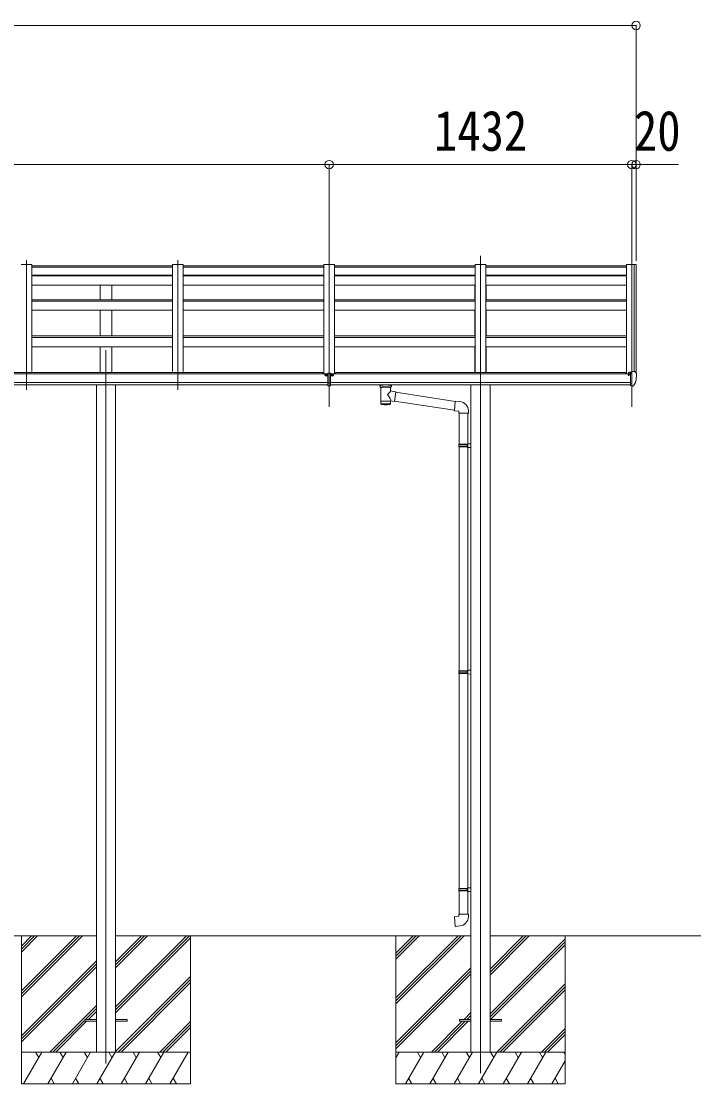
# Model space of a CAD drawing. Units: millimetres at full size, sheet at 1:40. Extents: x -11181 to 11305, y -7804 to 7716.
# Drawn here: x 4359 to 7540, y -4654 to 373 of the extents above; entities that cross this region are included whole.
import ezdxf
from ezdxf.enums import TextEntityAlignment as Align

# ---------------------------------------------------------------- set-up
doc = ezdxf.new("R2010")
doc.units = ezdxf.units.MM
doc.header["$LTSCALE"] = 40
doc.header["$PDMODE"] = 32
doc.header["$PDSIZE"] = 40
for name, color, linetype, lineweight in [('0-0_0', 7, 'Continuous', 9), ('0-1_本体', 4, 'Continuous', 9), ('0-2_部品', 7, 'Continuous', 9), ('0-8_PARTS2', 7, 'Continuous', 9), ('0-A_寸法', 6, 'Continuous', 9)]:
    doc.layers.add(name, color=color, linetype=linetype, lineweight=lineweight)
doc.styles.add('ＭＳ ゴシック', font='')
doc.styles.get('ＭＳ ゴシック').set_extended_font_data('MS Gothic')

msp = doc.modelspace()

# ---------------------------------------------------------------- linework, layer by layer
at = {"layer": '0-0_0'}
for p, q in [((1904.89, -3954.08), (4714.49, -3954.08)), ((4359.69, -4002.68), (4408.29, -3954.08)), ((4359.69, -4016.82), (4422.43, -3954.08)), ((4359.69, -4030.96), (4436.57, -3954.08)), ((4359.69, -4243.09), (4648.7, -3954.08)), ((4359.69, -4228.95), (4634.56, -3954.08)), ((4359.69, -4214.81), (4620.42, -3954.08)), ((4359.69, -3954.08), (4359.69, -4654.08)), ((4804.89, -4077.97), (4928.79, -3954.08)), ((4804.89, -4092.12), (4942.93, -3954.08)), ((4804.89, -4106.26), (4957.07, -3954.08)), ((4804.89, -4304.25), (5155.06, -3954.08)), ((4804.89, -4290.11), (5140.92, -3954.08)), ((4804.89, -3954.08), (6486.49, -3954.08)), ((4804.89, -4318.39), (5159.69, -3963.59)), ((5159.69, -3954.08), (5159.69, -4654.08)), ((4359.69, -4426.94), (4714.49, -4072.14)), ((4359.69, -4441.08), (4714.49, -4086.28)), ((4359.69, -4455.22), (4714.49, -4100.42)), ((4804.89, -4502.24), (5159.69, -4147.44)), ((4817.19, -4504.08), (5159.69, -4161.58)), ((4831.33, -4504.08), (5159.69, -4175.72)), ((4494.68, -4504.08), (4714.49, -4284.27)), ((4663.33, -4349.57), (4714.49, -4298.41)), ((4677.48, -4349.57), (4714.49, -4312.56)), ((4508.82, -4504.08), (4659.69, -4353.21)), ((4522.97, -4504.08), (4668.48, -4358.57)), ((5015.18, -4504.08), (5159.69, -4359.57)), ((5029.32, -4504.08), (5159.69, -4373.71)), ((5043.47, -4504.08), (5159.69, -4387.86)), ((5159.69, -4504.08), (4359.69, -4504.08)), ((4369.98, -4654.08), (4456.58, -4504.08)), ((4441.58, -4530.06), (4426.58, -4504.08)), ((4485.45, -4654.08), (4572.05, -4504.08)), ((4557.05, -4530.06), (4542.05, -4504.08)), ((4600.92, -4654.08), (4687.52, -4504.08)), ((4672.52, -4530.06), (4657.52, -4504.08)), ((4716.39, -4654.08), (4802.99, -4504.08)), ((4787.99, -4530.06), (4772.99, -4504.08)), ((4831.86, -4654.08), (4918.46, -4504.08)), ((4903.46, -4530.06), (4888.46, -4504.08)), ((4947.33, -4654.08), (5033.93, -4504.08)), ((5003.93, -4504.08), (5018.93, -4530.06)), ((5062.8, -4654.08), (5149.4, -4504.08)), ((4359.69, -4654.08), (5159.69, -4654.08)), ((4500.45, -4628.1), (4515.45, -4654.08)), ((4615.92, -4628.1), (4630.92, -4654.08)), ((4731.39, -4628.1), (4746.39, -4654.08)), ((4846.86, -4628.1), (4861.86, -4654.08)), ((4962.33, -4628.1), (4977.33, -4654.08)), ((5077.8, -4628.1), (5092.8, -4654.08))]:
    msp.add_line(p, q, dxfattribs=at)
at = {"layer": '0-1_本体'}
for p, q in [((4408.69, -777.84), (4358.69, -777.84)), ((4408.69, -777.84), (4408.69, -1284.46)), ((5074.69, -783.93), (4408.69, -783.93)), ((4408.69, -790.84), (5074.69, -790.84)), ((5074.69, -777.84), (5074.69, -1284.46)), ((5124.69, -777.84), (5074.69, -777.84)), ((5124.69, -777.84), (5124.69, -1284.46)), ((5790.69, -783.93), (5124.69, -783.93)), ((5124.69, -790.84), (5790.69, -790.84)), ((5790.69, -777.84), (5790.69, -1294.87)), ((5840.69, -777.84), (5790.69, -777.84)), ((5840.69, -777.84), (5840.69, -1294.87)), ((6506.69, -783.93), (5840.69, -783.93)), ((5840.69, -790.84), (6506.69, -790.84)), ((6506.69, -777.84), (6506.69, -1288.16)), ((6556.69, -777.84), (6506.69, -777.84)), ((6556.69, -777.84), (6556.69, -1288.16)), ((7222.69, -783.93), (6556.69, -783.93)), ((6556.69, -790.84), (7222.69, -790.84)), ((7222.69, -777.84), (7222.69, -1294.87)), ((7258.61, -778.05), (7257.99, -779.67)), ((7258.69, -777.93), (7258.69, -1284.69)), ((7266.74, -778.26), (7258.91, -777.85)), ((7267.68, -779.15), (7267.7, -1291.23)), ((4408.69, -828.64), (5074.69, -828.64)), ((4408.69, -831.75), (5074.69, -831.75)), ((5124.69, -828.64), (5790.69, -828.64)), ((5124.69, -831.75), (5790.69, -831.75)), ((5840.69, -828.64), (6506.69, -828.64)), ((5840.69, -831.75), (6506.69, -831.75)), ((6556.69, -828.64), (7222.69, -828.64)), ((6556.69, -831.75), (7222.69, -831.75)), ((4408.69, -876.4), (5074.69, -876.4)), ((4732.19, -943.31), (4732.19, -876.4)), ((4787.19, -943.31), (4787.19, -876.4)), ((5124.69, -876.4), (5790.69, -876.4)), ((5840.69, -876.4), (6506.69, -876.4)), ((6504.19, -943.36), (6504.19, -876.45)), ((6556.69, -876.4), (7222.69, -876.4)), ((6559.19, -943.36), (6559.19, -876.45)), ((4408.69, -944.65), (5074.69, -944.65)), ((4408.69, -950.84), (5074.69, -950.84)), ((5124.69, -944.65), (5790.69, -944.65)), ((5124.69, -950.84), (5790.69, -950.84)), ((5840.69, -944.65), (6506.69, -944.65)), ((5840.69, -950.84), (6506.69, -950.84)), ((6556.69, -944.65), (7222.69, -944.65)), ((6556.69, -950.84), (7222.69, -950.84)), ((4408.69, -994.65), (5074.69, -994.65)), ((4732.19, -1116.2), (4732.19, -994.65)), ((4787.19, -1116.2), (4787.19, -994.65)), ((5124.69, -994.65), (5790.69, -994.65)), ((5840.69, -994.65), (6506.69, -994.65)), ((6504.19, -1116.26), (6504.19, -994.71)), ((6556.69, -994.65), (7222.69, -994.65)), ((6559.19, -1116.26), (6559.19, -994.71)), ((4408.69, -1116.2), (5074.69, -1116.2)), ((4408.69, -1123.2), (5074.69, -1123.2)), ((5124.69, -1116.2), (5790.69, -1116.2)), ((5124.69, -1123.2), (5790.69, -1123.2)), ((5840.69, -1116.2), (6506.69, -1116.2)), ((5840.69, -1123.2), (6506.69, -1123.2)), ((6556.69, -1116.2), (7222.69, -1116.2)), ((6556.69, -1123.2), (7222.69, -1123.2)), ((4408.69, -1166.75), (5074.69, -1166.75)), ((4732.19, -1288.16), (4732.19, -1166.75)), ((4787.19, -1288.16), (4787.19, -1166.75)), ((5124.69, -1166.75), (5790.69, -1166.75)), ((5840.69, -1166.75), (6506.69, -1166.75)), ((6504.19, -1288.22), (6504.19, -1166.81)), ((6556.69, -1166.75), (7222.69, -1166.75)), ((6559.19, -1288.22), (6559.19, -1166.81)), ((5809.19, -1294.87), (810.19, -1294.87)), ((5785.69, -1288.16), (833.69, -1288.16)), ((5785.69, -1294.87), (5785.69, -1288.16)), ((7241.19, -1294.87), (5822.19, -1294.87)), ((5845.69, -1294.87), (5845.69, -1288.16)), ((7217.69, -1288.16), (5845.69, -1288.16)), ((7217.69, -1294.87), (7217.69, -1288.16)), ((810.19, -1336.09), (5809.19, -1336.09)), ((5809.19, -1347.94), (810.19, -1347.87)), ((4714.49, -1348.03), (4714.49, -4504.1)), ((4804.89, -1348.03), (4804.89, -4504.1)), ((5822.19, -1336.09), (7241.19, -1336.09)), ((7241.19, -1347.94), (5822.19, -1347.92)), ((6486.49, -1348.08), (6486.49, -4504.16)), ((6576.89, -1348.08), (6576.89, -4504.16))]:
    msp.add_line(p, q, dxfattribs=at)
msp.add_lwpolyline([(7257.99, -1284.69), (7257.99, -777.84), (7222.69, -777.84)], dxfattribs=at)
msp.add_circle((7233.72, -1299.6), 3, dxfattribs=at)
for centre, radius, start, end in [((7258.89, -778.15), 0.301, 87.13321, 158.93673), ((7266.69, -779.26), 1, 6.67014, 87)]:
    msp.add_arc(centre, radius, start, end, dxfattribs=at)
at = {"layer": '0-2_部品'}
for p, q in [((5801.22, -1300.21), (5801.22, -1301.86)), ((5801.22, -1301.11), (5802.22, -1301.11)), ((5802.22, -1301.86), (5802.22, -1300.21)), ((5803.22, -1300.96), (5804.22, -1300.96)), ((5809.19, -1292.53), (5809.19, -1351.39)), ((5828.16, -1300.96), (5827.16, -1300.96)), ((5829.16, -1300.21), (5829.16, -1301.86)), ((5829.16, -1301.11), (5830.16, -1301.11)), ((5830.16, -1301.86), (5830.16, -1300.21)), ((7231.19, -1290.56), (7231.19, -1294.89)), ((7246.19, -1289.4), (7232.19, -1289.45)), ((7235.69, -1289.44), (7235.69, -1287.54)), ((7236.19, -1299.63), (7235.89, -1299.63)), ((7236.72, -1299.63), (7236.19, -1299.63)), ((7236.52, -1287.13), (7246.19, -1286.4)), ((7241.19, -1294.44), (7247.69, -1294.05)), ((7246.19, -1285.63), (7247.69, -1285.63)), ((7246.19, -1285.63), (7246.19, -1291.8)), ((7247.69, -1353.21), (7247.69, -1284.71)), ((7262.78, -1285.28), (7266.85, -1291.09)), ((7269.69, -1294.08), (7269.69, -1294.71)), ((5809.19, -1338.23), (5822.19, -1338.23)), ((6056.19, -1354.27), (6056.19, -1348.16)), ((6110.19, -1354.27), (6110.19, -1348.16)), ((7241.19, -1350.01), (7246.69, -1350.01)), ((7247.19, -1351.01), (7246.69, -1350.01)), ((7247.69, -1351.01), (7247.19, -1351.01)), ((7249.19, -1353.12), (7247.69, -1353.21)), ((7249.19, -1353.12), (7252.9, -1352.89)), ((7255.31, -1351.4), (7265.06, -1336.02)), ((6060.29, -1358.77), (6060.27, -1439.07)), ((6106.09, -1376.35), (6106.09, -1358.76)), ((6131.31, -1380.25), (6106.09, -1376.34)), ((6131.31, -1380.25), (6124.29, -1425.51)), ((6412.42, -1425.93), (6131, -1382.27)), ((6106.11, -1439.07), (6106.09, -1422.44)), ((6106.09, -1422.69), (6124.29, -1425.51)), ((6408.75, -1467.86), (6124.56, -1423.77)), ((6433.41, -1425.99), (6412.58, -1424.17)), ((6428.49, -1481.73), (6474.49, -1481.73)), ((6430.49, -1481.73), (6430.49, -1628.62)), ((6472.49, -1481.73), (6472.49, -1626.06)), ((6474.49, -1481.73), (6474.49, -1470.82)), ((6428.49, -1630.62), (6429.49, -1628.62)), ((6428.49, -1630.62), (6472.49, -1630.62)), ((6428.49, -1630.62), (6428.49, -1638.62)), ((6428.49, -1638.62), (6472.49, -1638.62)), ((6428.49, -1638.62), (6429.49, -1640.62)), ((6429.49, -1628.62), (6472.49, -1628.62)), ((6429.49, -1640.62), (6472.49, -1640.62)), ((6430.49, -1640.62), (6430.49, -2700.59)), ((6468.01, -1630.62), (6467.58, -1628.62)), ((6470.49, -1626.12), (6486.49, -1625.65)), ((6470.49, -1628.12), (6470.49, -1626.12)), ((6470.49, -1628.12), (6472.49, -1628.12)), ((6470.49, -1643.12), (6470.49, -1641.12)), ((6470.49, -1643.12), (6486.49, -1643.59)), ((6472.49, -1643.18), (6472.49, -2698.04)), ((6486.49, -1625.65), (6486.49, -1643.59)), ((6428.49, -2702.59), (6429.49, -2700.59)), ((6428.49, -2702.59), (6472.49, -2702.59)), ((6428.49, -2702.59), (6428.49, -2710.59)), ((6428.49, -2710.59), (6472.49, -2710.59)), ((6428.49, -2710.59), (6429.49, -2712.59)), ((6429.49, -2700.59), (6472.49, -2700.59)), ((6429.49, -2712.59), (6472.49, -2712.59)), ((6430.49, -2712.59), (6430.49, -3729.97)), ((6468.01, -2702.59), (6467.58, -2700.59)), ((6470.49, -2698.09), (6486.49, -2697.62)), ((6470.49, -2700.09), (6470.49, -2698.09)), ((6470.49, -2700.09), (6472.49, -2700.09)), ((6470.49, -2715.09), (6470.49, -2713.09)), ((6486.49, -2697.62), (6486.49, -2715.57)), ((6470.49, -2715.09), (6486.49, -2715.57)), ((6472.49, -2715.15), (6472.49, -3727.41)), ((6428.49, -3731.97), (6429.49, -3729.97)), ((6428.49, -3731.97), (6472.49, -3731.97)), ((6428.49, -3731.97), (6428.49, -3739.97)), ((6428.49, -3739.97), (6472.49, -3739.97)), ((6428.49, -3739.97), (6429.49, -3741.97)), ((6429.49, -3729.97), (6472.49, -3729.97)), ((6429.49, -3741.97), (6472.49, -3741.97)), ((6430.49, -3741.97), (6430.49, -3851.97)), ((6468.01, -3731.97), (6467.58, -3729.97)), ((6470.49, -3727.47), (6486.49, -3727)), ((6470.49, -3729.47), (6470.49, -3727.47)), ((6470.49, -3729.47), (6472.49, -3729.47)), ((6470.49, -3744.47), (6470.49, -3742.47)), ((6470.49, -3744.47), (6486.49, -3744.94)), ((6472.49, -3744.53), (6472.49, -3851.97)), ((6486.49, -3727), (6486.49, -3744.94)), ((6428.49, -3851.97), (6474.49, -3851.97)), ((6428.49, -3861.97), (6428.49, -3851.97)), ((6474.49, -3851.97), (6474.49, -3862.88))]:
    msp.add_line(p, q, dxfattribs=at)
at = {"layer": '0-2_部品', "color": 4}
for p, q in [((4659.49, -4349.57), (4659.49, -4358.57)), ((4659.49, -4349.57), (4714.49, -4349.57)), ((4659.49, -4358.57), (4714.49, -4358.57)), ((4804.49, -4349.57), (4859.49, -4349.57)), ((4804.49, -4358.57), (4859.49, -4358.57)), ((4859.49, -4349.57), (4859.49, -4358.57)), ((6431.69, -4349.65), (6486.69, -4349.65)), ((6431.69, -4349.65), (6431.69, -4358.65)), ((6431.69, -4358.65), (6486.69, -4358.65)), ((6576.69, -4349.65), (6631.69, -4349.65)), ((6576.69, -4358.65), (6631.69, -4358.65)), ((6631.69, -4349.65), (6631.69, -4358.65))]:
    msp.add_line(p, q, dxfattribs=at)
at = {"layer": '0-2_部品'}
for points in [[(5800.22, -1300.06), (5799.22, -1300.06), (5799.22, -1300.96), (5800.22, -1300.96)], [(5802.22, -1299.16), (5802.22, -1298.26), (5801.22, -1298.26), (5801.22, -1299.16)], [(5801.22, -1301.86), (5801.22, -1302.76), (5802.22, -1302.76), (5802.22, -1301.86)], [(5804.22, -1300.96), (5804.22, -1300.06), (5803.22, -1300.06)], [(5809.19, -1292.53), (5822.19, -1292.53), (5822.19, -1351.39), (5809.19, -1351.39)], [(5827.16, -1300.96), (5827.16, -1300.06), (5828.16, -1300.06)], [(5829.16, -1299.16), (5829.16, -1298.26), (5830.16, -1298.26), (5830.16, -1299.16)], [(5830.16, -1301.86), (5830.16, -1302.76), (5829.16, -1302.76), (5829.16, -1301.86)], [(5831.16, -1300.06), (5832.16, -1300.06), (5832.16, -1300.96), (5831.16, -1300.96)], [(7231.19, -1298.01), (7231.19, -1299.63), (7230.72, -1299.63)], [(7235.89, -1298.44), (7235.89, -1299.63), (7231.19, -1299.63)], [(7236.52, -1287.13), (7236.35, -1287.14), (7236.19, -1287.18), (7236.05, -1287.22), (7235.92, -1287.27), (7235.82, -1287.33), (7235.75, -1287.4), (7235.71, -1287.47), (7235.69, -1287.54)], [(7241.19, -1350.01), (7241.19, -1291.8), (7246.19, -1291.8)], [(7247.69, -1284.71), (7259.69, -1284.71), (7262.02, -1284.85)], [(6056.23, -1354.33), (6056.2, -1353.98), (6056.45, -1353.02), (6056.97, -1352.13), (6057.77, -1351.3), (6058.89, -1350.5), (6060.29, -1349.77)], [(6056.23, -1354.22), (6056.2, -1354.57), (6056.45, -1355.53), (6056.97, -1356.41), (6057.77, -1357.25), (6058.89, -1358.05), (6060.29, -1358.77)], [(6106.09, -1349.79), (6106.32, -1349.88), (6107.68, -1350.61), (6108.79, -1351.46), (6109.55, -1352.33), (6110.01, -1353.23), (6110.18, -1354.11)], [(6106.09, -1358.76), (6106.32, -1358.67), (6107.68, -1357.93), (6108.79, -1357.09), (6109.55, -1356.22), (6110.01, -1355.32), (6110.18, -1354.44)], [(7247.69, -1339.32), (7244.53, -1338.91), (7241.19, -1338.48)], [(6412.58, -1424.17), (6408.57, -1469.99), (6428.49, -1471.73), (6428.49, -1481.73)], [(6468.01, -1630.62), (6468.01, -1638.62), (6467.58, -1640.62)], [(6470.49, -1641.12), (6472.49, -1641.12), (6472.49, -1628.12)], [(6468.01, -2702.59), (6468.01, -2710.59), (6467.58, -2712.59)], [(6470.49, -2713.09), (6472.49, -2713.09), (6472.49, -2700.09)], [(6468.01, -3731.97), (6468.01, -3739.97), (6467.58, -3741.97)], [(6470.49, -3742.47), (6472.49, -3742.47), (6472.49, -3729.47)], [(6433.41, -3907.71), (6412.58, -3909.54), (6408.57, -3863.71), (6428.49, -3861.97)]]:
    msp.add_lwpolyline(points, dxfattribs=at)
for centre, radius, start, end in [((7233.69, -1299.63), 2.5, 28.35764, 180), ((7233.69, -1299.63), 2.5, 0, 28.35764), ((7261.96, -1285.85), 1, 35, 86.5), ((7077.2, -1294.71), 192.49, 347.8767, 359.9992), ((7266.69, -1294.08), 3, 0, 87), ((6073.26, -1399.49), 51.38, 92.46126, 104.61963), ((6093.14, -1399.49), 51.38, 75.38037, 87.53874), ((7252.72, -1349.9), 3, 273.5, 330), ((7262.46, -1334.52), 3, 330, 348.16652), ((6429.49, -1470.82), 45, 0, 85), ((6429.49, -3862.88), 45, 275, 0)]:
    msp.add_arc(centre, radius, start, end, dxfattribs=at)
for centre, major_axis in [((5801.72, -1300.21), (5.9, 0)), ((5829.66, -1300.21), (-5.9, 0))]:
    msp.add_ellipse(centre, major_axis=major_axis, ratio=0.9, dxfattribs=at)
for centre, major_axis, ratio, start_param, end_param in [((5801.72, -1300.51), (5.9, 0), 0.9, 6.2831853, 9.424778), ((5800.22, -1299.16), (-1, 0), 0.9, 1.5707963, 3.1415927), ((5800.22, -1301.86), (1, 0), 0.9, 6.2831853, 7.8539816), ((5800.22, -1300.21), (1, 0), 0.9, 6.2831853, 6.9023328), ((5803.22, -1299.16), (1, 0), 0.9, 3.1415927, 4.712389), ((5803.22, -1300.21), (-1, 0), 0.9, 5.6640378, 6.2831853), ((5803.22, -1301.86), (-1, 0), 0.9, 4.712389, 6.2831853), ((5829.66, -1300.51), (-5.9, 0), 0.9, 3.1415927, 6.2831853), ((5828.16, -1299.16), (-1, 0), 0.9, 1.5707963, 3.1415927), ((5828.16, -1301.86), (1, 0), 0.9, 6.2831853, 7.8539816), ((5828.16, -1300.21), (1, 0), 0.9, 6.2831853, 6.9023328), ((5831.16, -1299.16), (1, 0), 0.9, 3.1415927, 4.712389), ((5831.16, -1300.21), (-1, 0), 0.9, 5.6640378, 6.2831853), ((5831.16, -1301.86), (-1, 0), 0.9, 4.712389, 6.2831853), ((7232.19, -1290.56), (0.02, 1.1), 0.906239, 0.0206394, 1.5914357), ((6083.21, -1358.34), (-22.91, -0.42), 0.072511, 4.711586, 6.2823824), ((6083.16, -1358.34), (22.92, -0.42), 0.07247, 0.0008089, 1.5716053), ((6094.19, -1354.27), (16, 0), 0.361356, 0, 0.0194874), ((6094.19, -1354.27), (16, 0), 0.361356, 6.2636979, 6.2831853), ((6083.19, -1359.97), (-22.91, -0.42), 0.072511, 4.711586, 6.2823824), ((6083.16, -1359.97), (22.92, -0.42), 0.07247, 0.0008089, 1.5716053), ((6083.19, -1395.9), (-22.81, 26.62), 0.234429, 3.1563334, 4.5976381), ((6085.74, -1398.54), (20.32, 22.25), 0.045535, 4.9756507, 6.2441899), ((6083.19, -1439.07), (22.92, 0), 0.101955, 6.2829723, 9.4248207), ((6083.19, -1439.07), (22.92, 0), 0.101955, 3.1415499, 6.2833984), ((6083.19, -1426.63), (22.91, 0), 0.122865, 6.2831853, 9.424778)]:
    msp.add_ellipse(centre, major_axis=major_axis, ratio=ratio, start_param=start_param, end_param=end_param, dxfattribs=at)
at = {"layer": '0-8_PARTS2', "color": 2}
for p, q in [((5815.69, -1451.82), (5815.69, -736.55)), ((6531.69, -736.55), (6531.69, -4604.16)), ((7247.69, -1451.82), (7247.69, -736.55)), ((4383.69, -757.1), (4383.69, -1371.29)), ((5099.69, -757.1), (5099.69, -1371.29)), ((4759.69, -1182.48), (4759.69, -4557.71))]:
    msp.add_line(p, q, dxfattribs=at)
at = {"layer": '0-8_PARTS2'}
for p, q in [((6131.69, -3954.16), (6131.69, -4654.16)), ((6131.69, -4248.34), (6425.87, -3954.16)), ((6131.69, -4262.48), (6440.01, -3954.16)), ((6131.69, -4276.62), (6454.15, -3954.16)), ((6131.69, -4064.49), (6242.02, -3954.16)), ((6131.69, -4050.35), (6227.88, -3954.16)), ((6131.69, -4036.21), (6213.74, -3954.16)), ((6576.89, -3954.16), (7707.89, -3954.16)), ((6576.89, -4139.79), (6762.52, -3954.16)), ((6576.89, -4125.65), (6748.38, -3954.16)), ((6576.89, -4111.5), (6734.24, -3954.16)), ((6576.89, -4323.64), (6931.69, -3968.84)), ((6931.69, -3954.16), (6931.69, -4654.16)), ((6576.89, -4337.78), (6931.69, -3982.98)), ((6579.16, -4349.65), (6931.69, -3997.12)), ((6131.69, -4460.47), (6486.49, -4105.67)), ((6131.69, -4474.61), (6486.49, -4119.81)), ((6131.69, -4488.75), (6486.49, -4133.95)), ((6608.5, -4504.16), (6931.69, -4180.97)), ((6622.64, -4504.16), (6931.69, -4195.11)), ((6636.78, -4504.16), (6931.69, -4209.25)), ((6454.63, -4349.66), (6486.49, -4317.8)), ((6300.13, -4504.16), (6445.63, -4358.66)), ((6314.27, -4504.16), (6459.77, -4358.66)), ((6328.42, -4504.16), (6473.92, -4358.66)), ((6468.77, -4349.66), (6486.49, -4331.94)), ((6820.63, -4504.16), (6931.69, -4393.1)), ((6834.77, -4504.16), (6931.69, -4407.24)), ((6848.92, -4504.16), (6931.69, -4421.39)), ((6931.69, -4504.16), (6131.69, -4504.16)), ((6131.69, -4531.66), (6147.57, -4504.16)), ((6176.44, -4654.16), (6263.04, -4504.16)), ((6248.04, -4530.14), (6233.04, -4504.16)), ((6291.91, -4654.16), (6378.51, -4504.16)), ((6363.51, -4530.14), (6348.51, -4504.16)), ((6407.38, -4654.16), (6493.98, -4504.16)), ((6478.98, -4530.14), (6463.98, -4504.16)), ((6522.85, -4654.16), (6609.45, -4504.16)), ((6594.45, -4530.14), (6579.45, -4504.16)), ((6638.32, -4654.16), (6724.92, -4504.16)), ((6709.92, -4530.14), (6694.92, -4504.16)), ((6753.79, -4654.16), (6840.39, -4504.16)), ((6810.39, -4504.16), (6825.39, -4530.14)), ((6925.86, -4504.16), (6931.69, -4514.26)), ((6869.26, -4654.16), (6931.69, -4546.02)), ((6131.69, -4654.16), (6931.69, -4654.16)), ((6191.44, -4628.18), (6206.43, -4654.16)), ((6306.91, -4628.18), (6321.9, -4654.16)), ((6422.38, -4628.18), (6437.38, -4654.16)), ((6537.85, -4628.18), (6552.85, -4654.16)), ((6653.32, -4628.18), (6668.32, -4654.16)), ((6768.79, -4628.18), (6783.78, -4654.16)), ((6884.26, -4628.18), (6899.25, -4654.16))]:
    msp.add_line(p, q, dxfattribs=at)
at = {"layer": '0-A_寸法'}
for p, q in [((783.7, 353.03), (7267.68, 353.03)), ((7267.68, 353.03), (7267.68, -305.07)), ((803.7, -305.07), (5815.69, -305.07)), ((5815.69, -305.07), (5815.69, -760.64)), ((5815.69, -305.07), (7247.69, -305.07)), ((7247.69, -305.07), (7247.69, -760.64)), ((7247.69, -305.07), (7267.68, -305.07)), ((7267.68, -305.07), (7267.68, -760.64)), ((7267.68, -305.07), (7467.68, -305.07))]:
    msp.add_line(p, q, dxfattribs=at)
for p in [(7267.68, 353.03), (5815.69, -305.07), (7247.69, -305.07), (7267.68, -305.07)]:
    msp.add_point(p, dxfattribs=at)

# ---------------------------------------------------------------- texts
at = {"layer": '0-A_寸法', "color": 7, "style": 'ＭＳ ゴシック', "width": 0.85}
for s, p in [('1432', (6311.69, -297.07)), ('20', (7257.68, -297.07))]:
    msp.add_text(s, height=190.6, dxfattribs=at).set_placement(p, align=Align.BOTTOM_LEFT)

doc.saveas('drawing.dxf')
